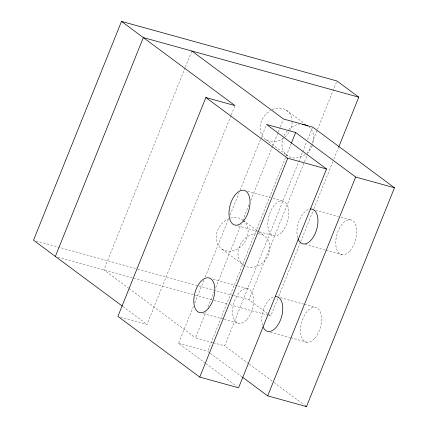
<?xml version="1.0" encoding="UTF-8"?>
<svg xmlns="http://www.w3.org/2000/svg" width="428" height="428" viewBox="0 0 428 428"><rect width="100%" height="100%" fill="white"/><g stroke="black" fill="none" stroke-linecap="round" stroke-linejoin="round"><path stroke-width="0.32" stroke-dasharray="2.14 1.6" d="M185.115 67.747L103.876 269.838L128.534 288.13M185.367 67.126L191.846 51.007M120.434 317.068L147.018 324.419L231.002 115.507M231.254 114.886L234.742 106.208M205.344 363.169L178.551 343.293L193.75 305.48M194.751 302.997L203.969 280.062M205.215 276.964L228.643 218.687M230.136 214.968L239.108 192.654M240.103 190.171L260.54 139.341M260.786 138.72L266.023 125.698M212.63 342.56L195.543 337.836L206.012 311.803M208.003 306.844L213.984 291.966M215.728 287.621L241.146 224.39M242.644 220.671L249.374 203.937M250.867 200.213L272.55 146.28M272.796 145.659L278.029 132.643M278.28 132.022L280.024 127.683M280.276 127.063L283.266 119.626M209.806 352.934L207.666 351.345L285.915 156.685M286.166 156.07L291.147 143.669M248.732 363.747L224.657 345.888L298.423 162.389M298.674 161.773L302.409 152.47M302.66 151.854L306.646 141.936M307.646 139.453L312.381 127.672M267.607 313.628L248.973 299.803L307.288 154.743M307.534 154.123L311.771 143.583M312.023 142.963L317.255 129.946M317.506 129.326L336.943 80.972M268.864 315.463L270.801 315.998L278.526 296.781M278.772 296.16L300.456 242.227M300.702 241.606L313.66 209.367M313.911 208.746L332.85 161.634M333.851 159.157L338.585 147.376M247.577 191.343L270.485 197.677M273.032 198.378L282.576 201.021M315.511 210.127L338.42 216.461M340.966 217.162L350.511 219.805M237.797 225.84L274.07 235.865M305.094 244.447L325.457 250.075M326.093 250.252L342.004 254.649M213.026 279.051L237.208 285.738M237.845 285.909L247.389 288.552M280.324 297.658L303.869 304.169M304.506 304.345L315.324 307.336M36.096 240.943L137.067 268.864M137.714 269.041L198.164 285.76M198.811 285.936L232.896 295.357M233.538 295.539L248.973 299.803M57.903 257.132L194.751 294.967M195.393 295.143L213.438 300.135M214.086 300.312L227.616 304.057M230.194 304.768L268.222 315.281M203.241 313.547L223.609 319.176M224.245 319.352L238.883 323.402M270.539 332.155L290.27 337.612M290.906 337.788L306.817 342.186M213.267 342.737L224.657 345.888M178.551 343.293L207.666 351.345M286.273 110.135L304.372 123.564M265.991 139.758L287.814 155.947M243.35 220.34L264.113 235.742M222.004 249.176L243.297 264.969M268.137 314.024L270.801 315.998M249.267 364.142L273.337 381.995M273.872 382.397L304.361 405.011M129.069 288.531L195.543 337.836M210.346 353.33L241.959 376.784M205.879 363.565L236.427 386.227M122.895 306.528L147.018 324.419M258.325 233.725A17.955 14.782 -53.4 0 1 268.137 255.489A17.955 14.782 -53.4 0 1 243.832 265.365M243.307 264.996A17.955 14.782 -53.4 0 1 239.434 246.48A17.955 14.782 -53.4 0 1 255.992 233.683M243.323 220.313A17.955 14.782 -53.4 0 1 241.183 246.303A17.955 14.782 -53.4 0 1 217.461 243.773A17.955 14.782 -53.4 0 1 228.814 218.767M230.58 218.136A17.955 14.782 -53.4 0 1 242.285 219.553M308.625 126.693A17.955 14.782 -53.4 0 1 312.515 145.162M312.258 145.771A17.955 14.782 -53.4 0 1 307.267 152.828M305.223 154.519A17.955 14.782 -53.4 0 1 284.877 153.229A17.955 14.782 -53.4 0 1 287.033 131.139M288.649 129.443A17.955 14.782 -53.4 0 1 299.381 124.318M272.213 109.605A17.955 14.782 -53.4 0 1 292.035 120.225M292.11 122.071A17.955 14.782 -53.4 0 1 283.93 137.928M283.395 138.33A17.955 14.782 -53.4 0 1 261.513 134.504A17.955 14.782 -53.4 0 1 270.501 110.494M297.631 237.674A17.955 9.71 -74.5 0 1 309.059 209.244M262.444 325.205A17.955 9.71 -74.5 0 1 273.872 296.775M246.924 319.438A17.955 9.71 -74.5 0 0 249.733 289.563A17.955 9.71 -74.5 0 0 232.746 308.925A17.955 9.71 -74.5 0 0 246.924 319.438M282.111 231.906A17.955 9.71 -74.5 0 0 284.92 202.032A17.955 9.71 -74.5 0 0 267.939 221.394A17.955 9.71 -74.5 0 0 282.111 231.906M314.858 338.222A17.955 9.71 -74.5 0 0 317.667 308.347A17.955 9.71 -74.5 0 0 300.681 327.709A17.955 9.71 -74.5 0 0 314.858 338.222M350.045 250.69A17.955 9.71 -74.5 0 0 352.854 220.816A17.955 9.71 -74.5 0 0 335.873 240.178A17.955 9.71 -74.5 0 0 350.045 250.69"/><path stroke-width="0.64" d="M338.832 146.756L358.771 97.161L336.943 80.972L121.499 21.4L33.528 240.231L122.36 306.127M55.351 256.425L143.321 37.589L358.771 97.161M121.499 21.4L234.988 105.588L205.873 97.536L117.903 316.372L199.753 377.084L238.573 387.816L326.543 168.985L266.521 124.462L295.636 132.509L355.657 177.031L394.472 187.769L306.502 406.6L267.682 395.868L242.499 377.18M291.398 143.048L295.636 132.509M199.753 377.084L287.723 158.248L205.873 97.536M267.682 395.868L355.657 177.031M287.723 158.248L326.543 168.985M394.472 187.769L312.627 127.057L283.513 119.005L191.846 51.007M305.432 405.808L306.502 406.6M302.312 124.307A17.955 14.782 -53.4 0 1 307.55 125.987M310.402 209.008A17.955 9.71 -74.5 0 1 315.473 232.923A17.955 9.71 -74.5 0 1 298 238.797M275.215 296.54A17.955 9.71 -74.5 0 1 280.436 320.096A17.955 9.71 -74.5 0 1 263.022 326.864M243.291 221.174A17.955 9.71 -74.5 0 0 246.1 191.295A17.955 9.71 -74.5 0 0 229.119 210.656A17.955 9.71 -74.5 0 0 243.291 221.174M208.104 308.706A17.955 9.71 -74.5 0 0 210.913 278.831A17.955 9.71 -74.5 0 0 193.927 298.193A17.955 9.71 -74.5 0 0 208.104 308.706"/></g></svg>
